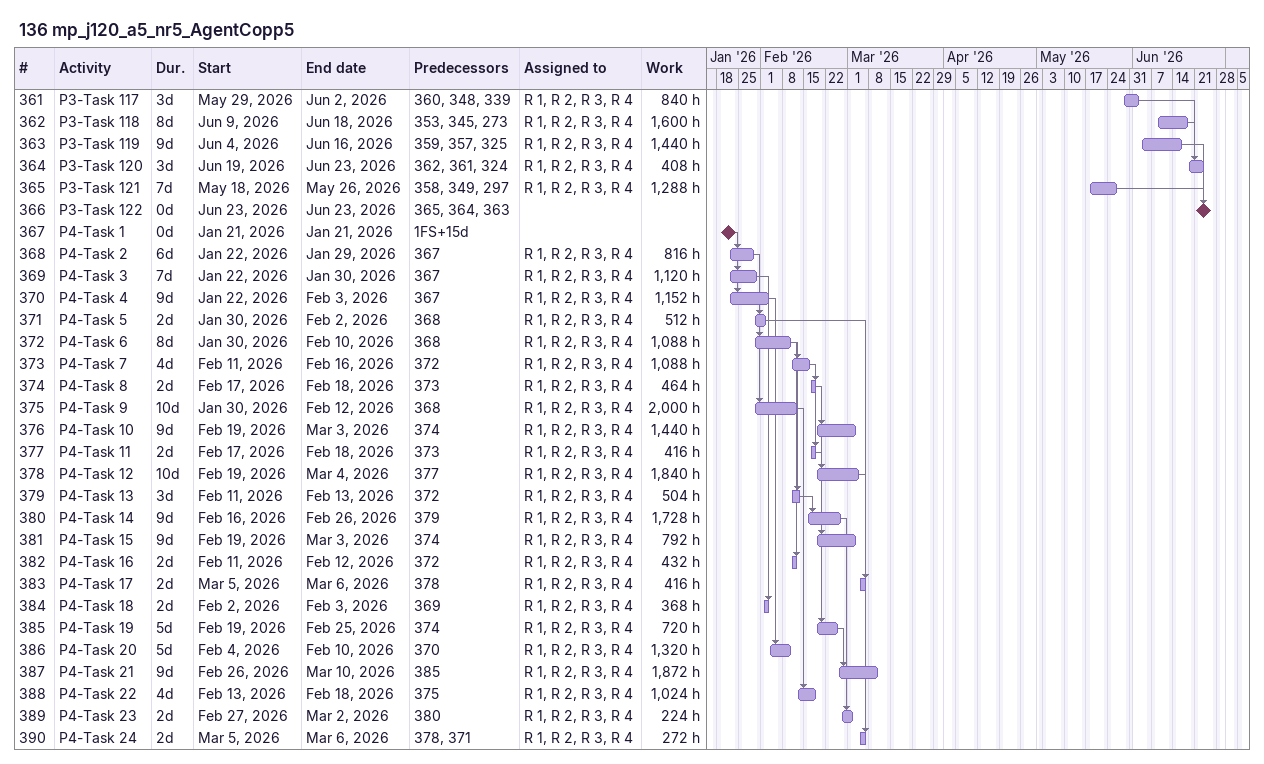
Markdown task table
136 mp_j120_a5_nr5_AgentCopp5

| ID | Task | Duration | Start | Finish | Predecessors | Resources | Work (h) |
|---|---|---|---|---|---|---|---|
| 361 | P3-Task 117 | 3d | 2026-05-29 | 2026-06-02 | 360, 348, 339 | R 1, R 2, R 3, R 4 | 840 |
| 362 | P3-Task 118 | 8d | 2026-06-09 | 2026-06-18 | 353, 345, 273 | R 1, R 2, R 3, R 4 | 1600 |
| 363 | P3-Task 119 | 9d | 2026-06-04 | 2026-06-16 | 359, 357, 325 | R 1, R 2, R 3, R 4 | 1440 |
| 364 | P3-Task 120 | 3d | 2026-06-19 | 2026-06-23 | 362, 361, 324 | R 1, R 2, R 3, R 4 | 408 |
| 365 | P3-Task 121 | 7d | 2026-05-18 | 2026-05-26 | 358, 349, 297 | R 1, R 2, R 3, R 4 | 1288 |
| 366 | P3-Task 122 | 0d | 2026-06-23 | 2026-06-23 | 365, 364, 363 |  |  |
| 367 | P4-Task 1 | 0d | 2026-01-21 | 2026-01-21 | 1FS+15d |  |  |
| 368 | P4-Task 2 | 6d | 2026-01-22 | 2026-01-29 | 367 | R 1, R 2, R 3, R 4 | 816 |
| 369 | P4-Task 3 | 7d | 2026-01-22 | 2026-01-30 | 367 | R 1, R 2, R 3, R 4 | 1120 |
| 370 | P4-Task 4 | 9d | 2026-01-22 | 2026-02-03 | 367 | R 1, R 2, R 3, R 4 | 1152 |
| 371 | P4-Task 5 | 2d | 2026-01-30 | 2026-02-02 | 368 | R 1, R 2, R 3, R 4 | 512 |
| 372 | P4-Task 6 | 8d | 2026-01-30 | 2026-02-10 | 368 | R 1, R 2, R 3, R 4 | 1088 |
| 373 | P4-Task 7 | 4d | 2026-02-11 | 2026-02-16 | 372 | R 1, R 2, R 3, R 4 | 1088 |
| 374 | P4-Task 8 | 2d | 2026-02-17 | 2026-02-18 | 373 | R 1, R 2, R 3, R 4 | 464 |
| 375 | P4-Task 9 | 10d | 2026-01-30 | 2026-02-12 | 368 | R 1, R 2, R 3, R 4 | 2000 |
| 376 | P4-Task 10 | 9d | 2026-02-19 | 2026-03-03 | 374 | R 1, R 2, R 3, R 4 | 1440 |
| 377 | P4-Task 11 | 2d | 2026-02-17 | 2026-02-18 | 373 | R 1, R 2, R 3, R 4 | 416 |
| 378 | P4-Task 12 | 10d | 2026-02-19 | 2026-03-04 | 377 | R 1, R 2, R 3, R 4 | 1840 |
| 379 | P4-Task 13 | 3d | 2026-02-11 | 2026-02-13 | 372 | R 1, R 2, R 3, R 4 | 504 |
| 380 | P4-Task 14 | 9d | 2026-02-16 | 2026-02-26 | 379 | R 1, R 2, R 3, R 4 | 1728 |
| 381 | P4-Task 15 | 9d | 2026-02-19 | 2026-03-03 | 374 | R 1, R 2, R 3, R 4 | 792 |
| 382 | P4-Task 16 | 2d | 2026-02-11 | 2026-02-12 | 372 | R 1, R 2, R 3, R 4 | 432 |
| 383 | P4-Task 17 | 2d | 2026-03-05 | 2026-03-06 | 378 | R 1, R 2, R 3, R 4 | 416 |
| 384 | P4-Task 18 | 2d | 2026-02-02 | 2026-02-03 | 369 | R 1, R 2, R 3, R 4 | 368 |
| 385 | P4-Task 19 | 5d | 2026-02-19 | 2026-02-25 | 374 | R 1, R 2, R 3, R 4 | 720 |
| 386 | P4-Task 20 | 5d | 2026-02-04 | 2026-02-10 | 370 | R 1, R 2, R 3, R 4 | 1320 |
| 387 | P4-Task 21 | 9d | 2026-02-26 | 2026-03-10 | 385 | R 1, R 2, R 3, R 4 | 1872 |
| 388 | P4-Task 22 | 4d | 2026-02-13 | 2026-02-18 | 375 | R 1, R 2, R 3, R 4 | 1024 |
| 389 | P4-Task 23 | 2d | 2026-02-27 | 2026-03-02 | 380 | R 1, R 2, R 3, R 4 | 224 |
| 390 | P4-Task 24 | 2d | 2026-03-05 | 2026-03-06 | 378, 371 | R 1, R 2, R 3, R 4 | 272 |
